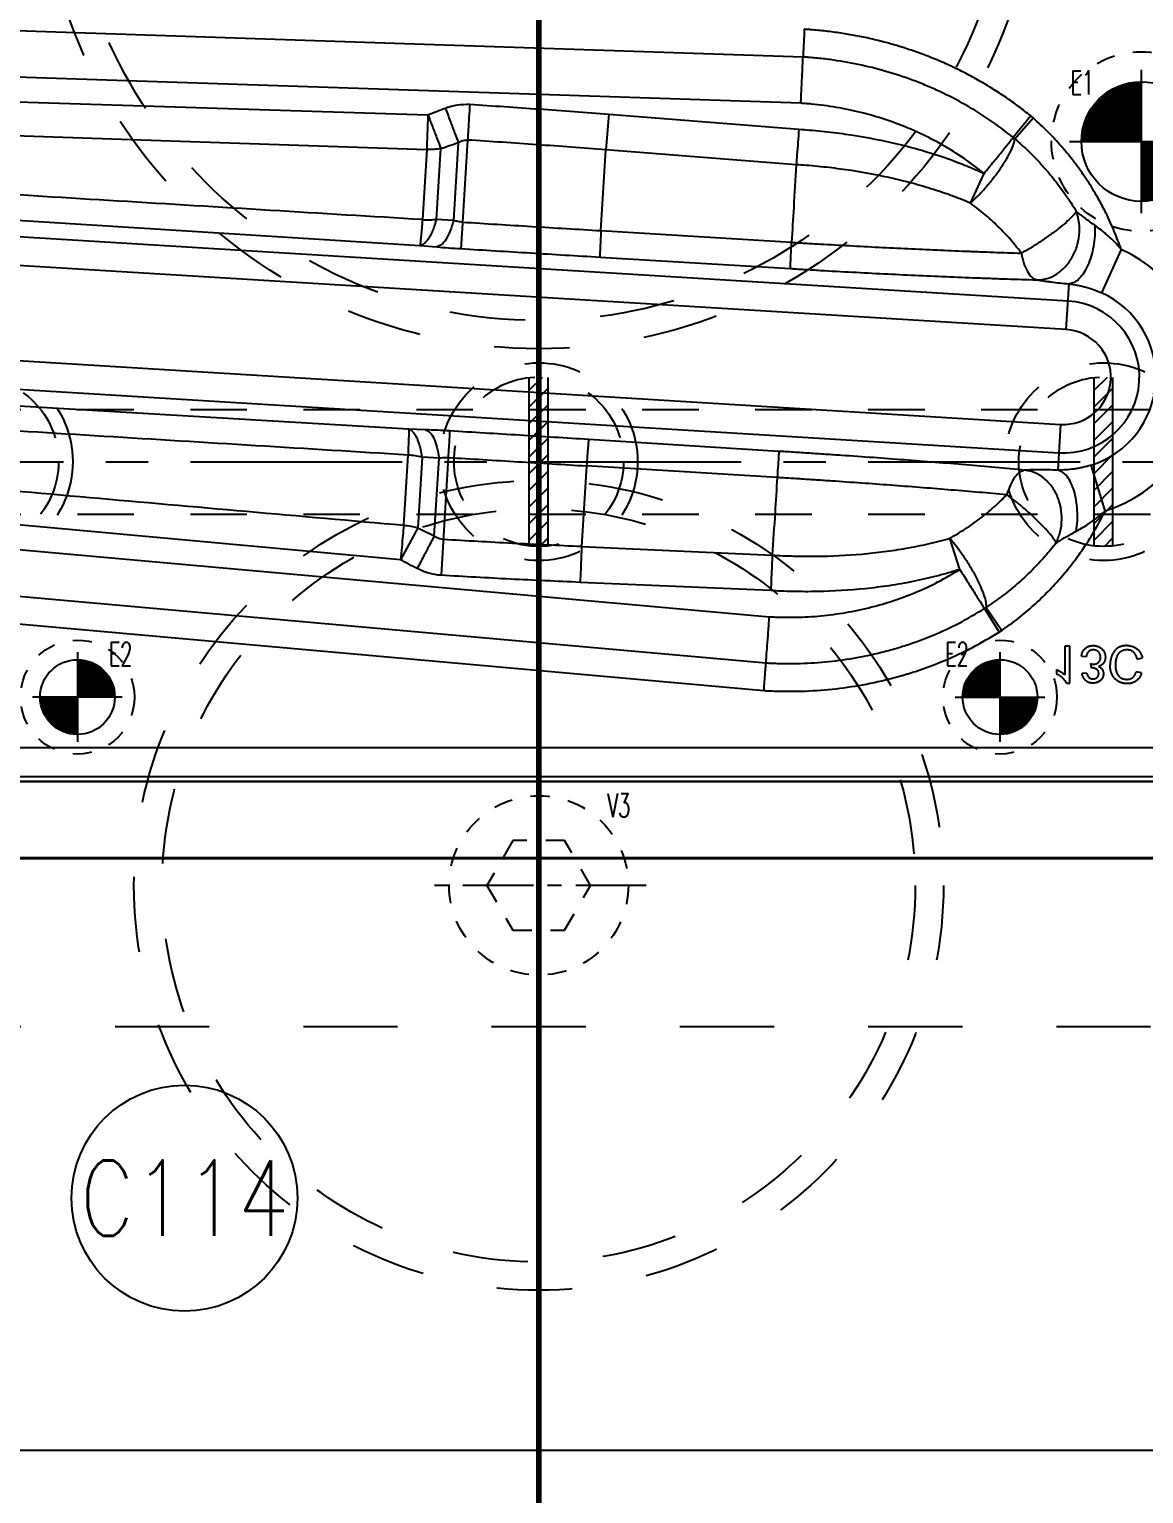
# Model space of a CAD drawing. Extents: x 14103 to 19353, y -3233 to 932.
# Drawn here: x 14695.8 to 14814.2, y 189.5 to 345 of the extents above; entities that cross this region are included whole.
import ezdxf
from ezdxf.enums import TextEntityAlignment as Align

# ---------------------------------------------------------------- set-up
doc = ezdxf.new("R2010")
doc.units = 0
doc.header["$LTSCALE"] = 20
doc.header["$MEASUREMENT"] = 0
doc.linetypes.add('CENTER', pattern=[0.6, 0.375, -0.075, 0.075, -0.075])
doc.linetypes.add('HIDDEN', pattern=[0.2, 0.1, -0.1])
doc.layers.get('0').update_dxf_attribs({"linetype": 'CONTINUOUS'})
doc.layers.get('DEFPOINTS').update_dxf_attribs({"linetype": 'CONTINUOUS'})
for name, color, linetype in [('3a', 7, 'CONTINUOUS'), ('3a-ep', 7, 'CONTINUOUS'), ('CENTER', 1, 'CENTER'), ('CONTINUOUS', 7, 'CONTINUOUS'), ('DIM', 3, 'CONTINUOUS'), ('HOLD DOWN', 7, 'CONTINUOUS'), ('MXB', 3, 'CONTINUOUS'), ('SCREW', 7, 'CONTINUOUS'), ('SUP', 4, 'HIDDEN'), ('WATER', 9, 'HIDDEN')]:
    doc.layers.add(name, color=color, linetype=linetype)
doc.styles.add('lxy2', font='txt.shx', dxfattribs={"width": 0.6})
doc.styles.get("Standard").update_dxf_attribs({"font": 'txt.shx', "width": 0.5, "bigfont": 'hztxt.shx'})
doc.dimstyles.new('10', dxfattribs={"dimtxt": 10, "dimasz": 5, "dimexe": 2.5, "dimexo": 0, "dimgap": 1, "dimtad": 0, "dimdsep": 46, "dimtxsty": 'lxy2', "dimcen": -3, "dimclrd": 113, "dimclre": 113, "dimclrt": 3, "dimazin": 2, "dimtfac": 1, "dimtofl": 0, "dimtmove": 0, "dimatfit": 3, "dimfxl": 1, "dimtolj": 1, "dimtzin": 0, "dimarcsym": 0})
doc.dimstyles.new('15', dxfattribs={"dimtxt": 15, "dimasz": 8, "dimexe": 8, "dimexo": 0, "dimgap": 1, "dimtad": 0, "dimdsep": 46, "dimtxsty": 'lxy2', "dimcen": -3, "dimclrd": 113, "dimclre": 113, "dimclrt": 3, "dimazin": 2, "dimtfac": 1, "dimtofl": 0, "dimtmove": 0, "dimatfit": 3, "dimfxl": 1, "dimtolj": 1, "dimtzin": 0, "dimarcsym": 0})

# ---------------------------------------------------------------- blocks, each defined once
blk = doc.blocks.new('*D282')
at = {"layer": 'DEFPOINTS', "color": 0}
for p in [(15211.53, 699.09), (15315.84, 699.09), (14749.94, 164.09)]:
    blk.add_point(p, dxfattribs=at)
at = {"layer": 'DIM', "color": 113, "lineweight": -2}
blk.add_line((15211.53, 699.09), (15315.84, 699.09), dxfattribs=at)
at = {"layer": 'DIM', "color": 3, "insert": (15328.84, 699.09), "char_height": 15, "attachment_point": 5, "style": 'lxy2'}
blk.add_mtext('\\A1;535', dxfattribs=at)
blk = doc.blocks.new('*D109')
at = {"layer": 'DEFPOINTS', "color": 0}
for p in [(15292.93, 299.09), (15315.84, 299.09), (14749.94, 164.09)]:
    blk.add_point(p, dxfattribs=at)
at = {"layer": 'DIM', "color": 113, "lineweight": -2}
blk.add_line((15292.93, 299.09), (15315.84, 299.09), dxfattribs=at)
at = {"layer": 'DIM', "color": 3, "insert": (15323.84, 299.09), "char_height": 10, "attachment_point": 5, "style": 'lxy2'}
blk.add_mtext('\\A1;135', dxfattribs=at)
blk = doc.blocks.new('*D108')
at = {"layer": 'DEFPOINTS', "color": 0}
for p in [(15292.93, 357.09), (15315.84, 357.09), (14749.94, 164.09)]:
    blk.add_point(p, dxfattribs=at)
at = {"layer": 'DIM', "color": 113, "lineweight": -2}
blk.add_line((15292.93, 357.09), (15315.84, 357.09), dxfattribs=at)
at = {"layer": 'DIM', "color": 3, "insert": (15323.84, 357.09), "char_height": 10, "attachment_point": 5, "style": 'lxy2'}
blk.add_mtext('\\A1;193', dxfattribs=at)
blk = doc.blocks.new('*D107')
at = {"layer": 'DEFPOINTS', "color": 0}
for p in [(15292.93, 414.09), (15315.84, 414.09), (14749.94, 164.09)]:
    blk.add_point(p, dxfattribs=at)
at = {"layer": 'DIM', "color": 113, "lineweight": -2}
blk.add_line((15292.93, 414.09), (15315.84, 414.09), dxfattribs=at)
at = {"layer": 'DIM', "color": 3, "insert": (15324.34, 414.09), "char_height": 10, "attachment_point": 5, "style": 'lxy2'}
blk.add_mtext('\\A1;250', dxfattribs=at)
blk = doc.blocks.new('*D106')
at = {"layer": 'DEFPOINTS', "color": 0}
for p in [(15292.93, 479.09), (15315.84, 479.09), (14749.94, 164.09)]:
    blk.add_point(p, dxfattribs=at)
at = {"layer": 'DIM', "color": 113, "lineweight": -2}
blk.add_line((15292.93, 479.09), (15315.84, 479.09), dxfattribs=at)
at = {"layer": 'DIM', "color": 3, "insert": (15323.84, 479.09), "char_height": 10, "attachment_point": 5, "style": 'lxy2'}
blk.add_mtext('\\A1;315', dxfattribs=at)
blk = doc.blocks.new('*D105')
at = {"layer": 'DEFPOINTS', "color": 0}
for p in [(15292.93, 542.09), (15315.84, 542.09), (14749.94, 164.09)]:
    blk.add_point(p, dxfattribs=at)
at = {"layer": 'DIM', "color": 113, "lineweight": -2}
blk.add_line((15292.93, 542.09), (15315.84, 542.09), dxfattribs=at)
at = {"layer": 'DIM', "color": 3, "insert": (15324.84, 542.09), "char_height": 10, "attachment_point": 5, "style": 'lxy2'}
blk.add_mtext('\\A1;378', dxfattribs=at)
blk = doc.blocks.new('*D104')
at = {"layer": 'DEFPOINTS', "color": 0}
for p in [(15292.93, 604.09), (15315.84, 604.09), (14749.94, 164.09)]:
    blk.add_point(p, dxfattribs=at)
at = {"layer": 'DIM', "color": 113, "lineweight": -2}
blk.add_line((15292.93, 604.09), (15315.84, 604.09), dxfattribs=at)
at = {"layer": 'DIM', "color": 3, "insert": (15324.34, 604.09), "char_height": 10, "attachment_point": 5, "style": 'lxy2'}
blk.add_mtext('\\A1;440', dxfattribs=at)
blk = doc.blocks.new('*D103')
at = {"layer": 'DEFPOINTS', "color": 0}
for p in [(15299.94, 864.09), (15315.84, 864.09), (14749.94, 164.09)]:
    blk.add_point(p, dxfattribs=at)
at = {"layer": 'DIM', "color": 113, "lineweight": -2}
blk.add_line((15299.94, 864.09), (15315.84, 864.09), dxfattribs=at)
at = {"layer": 'DIM', "color": 3, "insert": (15323.84, 864.09), "char_height": 10, "attachment_point": 5, "style": 'lxy2'}
blk.add_mtext('\\A1;700', dxfattribs=at)
blk = doc.blocks.new('*D125')
at = {"layer": 'DEFPOINTS', "color": 0}
for p in [(14184.04, 684.09), (14436.61, 684.09), (14749.94, 164.09)]:
    blk.add_point(p, dxfattribs=at)
at = {"layer": 'DIM', "color": 113, "lineweight": -2}
blk.add_line((14436.61, 684.09), (14184.04, 684.09), dxfattribs=at)
at = {"layer": 'DIM', "color": 3, "insert": (14175.54, 684.09), "char_height": 10, "attachment_point": 5, "style": 'lxy2'}
blk.add_mtext('\\A1;520', dxfattribs=at)
blk = doc.blocks.new('*D124')
at = {"layer": 'DEFPOINTS', "color": 0}
for p in [(14184.04, 709.09), (14399.94, 709.09), (14749.94, 164.09)]:
    blk.add_point(p, dxfattribs=at)
at = {"layer": 'DIM', "color": 113, "lineweight": -2}
blk.add_line((14399.94, 709.09), (14184.04, 709.09), dxfattribs=at)
at = {"layer": 'DIM', "color": 3, "insert": (14175.04, 709.09), "char_height": 10, "attachment_point": 5, "style": 'lxy2'}
blk.add_mtext('\\A1;545', dxfattribs=at)
blk = doc.blocks.new('*D123')
at = {"layer": 'DEFPOINTS', "color": 0}
for p in [(14184.04, 864.09), (14199.94, 864.09), (14749.94, 164.09)]:
    blk.add_point(p, dxfattribs=at)
at = {"layer": 'DIM', "color": 113, "lineweight": -2}
blk.add_line((14199.94, 864.09), (14184.04, 864.09), dxfattribs=at)
at = {"layer": 'DIM', "color": 3, "insert": (14176.04, 864.09), "char_height": 10, "attachment_point": 5, "style": 'lxy2'}
blk.add_mtext('\\A1;700', dxfattribs=at)
blk = doc.blocks.new('*D129')
at = {"layer": 'DEFPOINTS', "color": 0}
for p in [(14184.04, 374.09), (14391.61, 374.09), (14749.94, 164.09)]:
    blk.add_point(p, dxfattribs=at)
at = {"layer": 'DIM', "color": 113, "lineweight": -2}
blk.add_line((14391.61, 374.09), (14184.04, 374.09), dxfattribs=at)
at = {"layer": 'DIM', "color": 3, "insert": (14176.54, 374.09), "char_height": 10, "attachment_point": 5, "style": 'lxy2'}
blk.add_mtext('\\A1;210', dxfattribs=at)
blk = doc.blocks.new('*D84')
at = {"layer": 'DEFPOINTS', "color": 0}
for p in [(14184.04, 329.09), (14425.51, 329.09), (14749.94, 164.09)]:
    blk.add_point(p, dxfattribs=at)
at = {"layer": 'DIM', "color": 113, "lineweight": -2}
blk.add_line((14425.51, 329.09), (14184.04, 329.09), dxfattribs=at)
at = {"layer": 'DIM', "color": 3, "insert": (14176.04, 329.09), "char_height": 10, "attachment_point": 5, "style": 'lxy2'}
blk.add_mtext('\\A1;165', dxfattribs=at)
blk = doc.blocks.new('*D128')
at = {"layer": 'DEFPOINTS', "color": 0}
for p in [(14184.04, 464.09), (14228.39, 464.09), (14749.94, 164.09)]:
    blk.add_point(p, dxfattribs=at)
at = {"layer": 'DIM', "color": 113, "lineweight": -2}
blk.add_line((14228.39, 464.09), (14184.04, 464.09), dxfattribs=at)
at = {"layer": 'DIM', "color": 3, "insert": (14176.04, 464.09), "char_height": 10, "attachment_point": 5, "style": 'lxy2'}
blk.add_mtext('\\A1;300', dxfattribs=at)
blk = doc.blocks.new('*D127')
at = {"layer": 'DEFPOINTS', "color": 0}
for p in [(14184.04, 514.09), (14391.61, 514.09), (14749.94, 164.09)]:
    blk.add_point(p, dxfattribs=at)
at = {"layer": 'DIM', "color": 113, "lineweight": -2}
blk.add_line((14391.61, 514.09), (14184.04, 514.09), dxfattribs=at)
at = {"layer": 'DIM', "color": 3, "insert": (14175.54, 514.09), "char_height": 10, "attachment_point": 5, "style": 'lxy2'}
blk.add_mtext('\\A1;350', dxfattribs=at)
blk = doc.blocks.new('*D126')
at = {"layer": 'DEFPOINTS', "color": 0}
for p in [(14184.04, 639.09), (14391.61, 639.09), (14749.94, 164.09)]:
    blk.add_point(p, dxfattribs=at)
at = {"layer": 'DIM', "color": 113, "lineweight": -2}
blk.add_line((14391.61, 639.09), (14184.04, 639.09), dxfattribs=at)
at = {"layer": 'DIM', "color": 3, "insert": (14175.04, 639.09), "char_height": 10, "attachment_point": 5, "style": 'lxy2'}
blk.add_mtext('\\A1;475', dxfattribs=at)
blk = doc.blocks.new('*D122')
at = {"layer": 'DEFPOINTS', "color": 0}
for p in [(14184.04, 664.09), (14193.61, 664.09), (14749.94, 164.09)]:
    blk.add_point(p, dxfattribs=at)
at = {"layer": 'DIM', "color": 113, "lineweight": -2}
blk.add_line((14193.61, 664.09), (14184.04, 664.09), dxfattribs=at)
at = {"layer": 'DIM', "color": 3, "insert": (14176.04, 664.09), "char_height": 10, "attachment_point": 5, "style": 'lxy2'}
blk.add_mtext('\\A1;500', dxfattribs=at)
blk = doc.blocks.new('*D110')
at = {"layer": 'DEFPOINTS', "color": 0}
for p in [(14184.04, 664.09), (14445.86, 664.09), (14749.94, 164.09)]:
    blk.add_point(p, dxfattribs=at)
at = {"layer": 'DIM', "color": 113, "lineweight": -2}
blk.add_line((14445.86, 664.09), (14184.04, 664.09), dxfattribs=at)
at = {"layer": 'DIM', "color": 3, "insert": (14176.04, 664.09), "char_height": 10, "attachment_point": 5, "style": 'lxy2'}
blk.add_mtext('\\A1;500', dxfattribs=at)
blk = doc.blocks.new('*D83')
at = {"layer": 'DEFPOINTS', "color": 0}
for p in [(14184.04, 564.09), (14425.51, 564.09), (14749.94, 164.09)]:
    blk.add_point(p, dxfattribs=at)
at = {"layer": 'DIM', "color": 113, "lineweight": -2}
blk.add_line((14425.51, 564.09), (14184.04, 564.09), dxfattribs=at)
at = {"layer": 'DIM', "color": 3, "insert": (14176.04, 564.09), "char_height": 10, "attachment_point": 5, "style": 'lxy2'}
blk.add_mtext('\\A1;400', dxfattribs=at)
blk = doc.blocks.new('*D181')
at = {"layer": 'DEFPOINTS', "color": 0}
for p in [(14184.04, 194.09), (14399.94, 194.09), (14749.94, 164.09)]:
    blk.add_point(p, dxfattribs=at)
at = {"layer": 'DIM', "color": 113, "lineweight": -2}
blk.add_line((14399.94, 194.09), (14184.04, 194.09), dxfattribs=at)
at = {"layer": 'DIM', "color": 3, "insert": (14178.54, 194.09), "char_height": 10, "attachment_point": 5, "style": 'lxy2'}
blk.add_mtext('\\A1;30', dxfattribs=at)
blk = doc.blocks.new('*D180')
at = {"layer": 'DEFPOINTS', "color": 0}
for p in [(14184.04, 219.09), (14438.83, 219.09), (14749.94, 164.09)]:
    blk.add_point(p, dxfattribs=at)
at = {"layer": 'DIM', "color": 113, "lineweight": -2}
blk.add_line((14438.83, 219.09), (14184.04, 219.09), dxfattribs=at)
at = {"layer": 'DIM', "color": 3, "insert": (14178.04, 219.09), "char_height": 10, "attachment_point": 5, "style": 'lxy2'}
blk.add_mtext('\\A1;55', dxfattribs=at)
blk = doc.blocks.new('*D112')
at = {"layer": 'DEFPOINTS', "color": 0}
for p in [(14184.04, 254.09), (14391.61, 254.09), (14749.94, 164.09)]:
    blk.add_point(p, dxfattribs=at)
at = {"layer": 'DIM', "color": 113, "lineweight": -2}
blk.add_line((14391.61, 254.09), (14184.04, 254.09), dxfattribs=at)
at = {"layer": 'DIM', "color": 3, "insert": (14178.54, 254.09), "char_height": 10, "attachment_point": 5, "style": 'lxy2'}
blk.add_mtext('\\A1;90', dxfattribs=at)
blk = doc.blocks.new('*D111')
at = {"layer": 'DEFPOINTS', "color": 0}
for p in [(14184.04, 239.09), (14444.94, 239.09), (14749.94, 164.09)]:
    blk.add_point(p, dxfattribs=at)
at = {"layer": 'DIM', "color": 113, "lineweight": -2}
blk.add_line((14444.94, 239.09), (14184.04, 239.09), dxfattribs=at)
at = {"layer": 'DIM', "color": 3, "insert": (14178.04, 239.09), "char_height": 10, "attachment_point": 5, "style": 'lxy2'}
blk.add_mtext('\\A1;75', dxfattribs=at)
blk = doc.blocks.new('AC_LXY_BLK518')
at = {"layer": 'SCREW', "color": 1, "linetype": 'CENTER'}
for p, q in [((0, 11.43), (0, -11.43)), ((11.43, 0), (-11.43, 0))]:
    blk.add_line(p, q, dxfattribs=at)
at = {"layer": 'SCREW', "color": 2, "linetype": 'HIDDEN'}
blk.add_lwpolyline([(-2.75, 4.76), (-5.5, 0), (-2.75, -4.76), (2.75, -4.76), (5.5, 0), (2.75, 4.76)], close=True, dxfattribs=at)
blk.add_circle((0, 0), 9.52, dxfattribs=at)
at = {"layer": 'SCREW', "style": 'lxy2', "width": 0.6}
blk.add_text('V3', height=2.5, dxfattribs=at).set_placement((8.5, 8.5), align=Align.MIDDLE_CENTER)
blk = doc.blocks.new('MXB_ITEM')
blk.add_circle((0, 0), 6)
at = {"width": 0.8}
blk.add_attdef('ITEM', text='', height=4, dxfattribs=at).set_placement((0, 0), align=Align.MIDDLE_CENTER)

msp = doc.modelspace()

# ---------------------------------------------------------------- hatches: boundary and pattern name
at = {"layer": 'WATER', "linetype": 'Continuous'}
h = msp.add_hatch(dxfattribs=at)
h.set_pattern_fill('ANSI31', color=4, scale=10, style=0)
h.set_pattern_definition([(45, (13314.4322, 1979.9012), (-0.8838835, 0.8838835), [])])
h.paths.add_polyline_path([(14750.942, 308.035, 0.0278424), (14749.942, 308.09), (14749.942, 304.65), (14750.942, 304.65)])
h.paths.add_polyline_path([(14749.942, 308.09, 0.0278424), (14748.942, 308.035), (14748.942, 304.65), (14749.942, 304.65)])
h.paths.add_polyline_path([(14749.942, 304.65), (14748.942, 304.65), (14748.942, 299.09), (14749.942, 299.09)])
h.paths.add_polyline_path([(14750.942, 304.65), (14749.942, 304.65), (14749.942, 299.09), (14750.942, 299.09)])
h.paths.add_polyline_path([(14750.942, 299.09), (14749.942, 299.09), (14749.942, 293.53), (14750.942, 293.53)])
h.paths.add_polyline_path([(14749.942, 299.09), (14748.942, 299.09), (14748.942, 293.53), (14749.942, 293.53)])
h.paths.add_polyline_path([(14749.942, 293.53), (14748.942, 293.53), (14748.942, 290.146, 0.0278424), (14749.942, 290.09)])
h.paths.add_polyline_path([(14750.942, 293.53), (14749.942, 293.53), (14749.942, 290.09, 0.0278424), (14750.942, 290.146)])
h = msp.add_hatch(dxfattribs=at)
h.set_pattern_fill('ANSI31', color=4, scale=10, style=0)
h.set_pattern_definition([(45, (13374.4322, 1979.9012), (-0.8838835, 0.8838835), [])])
h.paths.add_polyline_path([(14810.942, 308.035, 0.0278424), (14809.942, 308.09), (14809.942, 304.65), (14810.942, 304.65)])
h.paths.add_polyline_path([(14809.942, 308.09, 0.0278424), (14808.942, 308.035), (14808.942, 304.65), (14809.942, 304.65)])
h.paths.add_polyline_path([(14809.942, 304.65), (14808.942, 304.65), (14808.942, 299.09), (14809.942, 299.09)])
h.paths.add_polyline_path([(14810.942, 304.65), (14809.942, 304.65), (14809.942, 299.09), (14810.942, 299.09)])
h.paths.add_polyline_path([(14810.942, 299.09), (14809.942, 299.09), (14809.942, 293.53), (14810.942, 293.53)])
h.paths.add_polyline_path([(14809.942, 299.09), (14808.942, 299.09), (14808.942, 293.53), (14809.942, 293.53)])
h.paths.add_polyline_path([(14809.942, 293.53), (14808.942, 293.53), (14808.942, 290.146, 0.0278424), (14809.942, 290.09)])
h.paths.add_polyline_path([(14810.942, 293.53), (14809.942, 293.53), (14809.942, 290.09, 0.0278424), (14810.942, 290.146)])

# ---------------------------------------------------------------- linework, layer by layer
at = {"layer": '3a', "color": 4, "linetype": 'Continuous'}
for p, q in [((14778.018, 342.066), (14620.396, 347.295)), ((14777.784, 337.158), (14620.233, 342.384)), ((14621.495, 339.589), (14738.165, 335.943)), ((14757.379, 335.987), (14757.075, 332.199)), ((14757.379, 335.987), (14777.59, 334.393)), ((14802.214, 335.805), (14800.353, 333.519)), ((14800.508, 333.387), (14802.462, 335.595)), ((14741.399, 332.987), (14740.894, 324.71)), ((14742.382, 333.252), (14741.848, 324.532)), ((14738.045, 332.243), (14737.585, 324.796)), ((14739.096, 324.823), (14739.548, 332.339)), ((14756.551, 323.626), (14757.075, 332.199)), ((14777.29, 330.631), (14757.075, 332.199)), ((14795.794, 326.552), (14797.251, 329.708)), ((14641.146, 328.113), (14737.311, 322.064)), ((14806.169, 316.147), (14679.444, 323.897)), ((14740.894, 324.71), (14739.096, 324.823)), ((14756.551, 323.626), (14776.803, 322.388)), ((14737.311, 322.064), (14739.106, 321.905)), ((14805.983, 313.115), (14679.258, 320.865)), ((14756.448, 320.817), (14776.704, 319.6)), ((14811.82, 321.64), (14809.73, 317.029)), ((14805.983, 313.115), (14806.28, 317.973)), ((14678.643, 310.806), (14805.368, 303.055)), ((14736.117, 302.541), (14639.932, 308.257)), ((14678.458, 307.774), (14805.182, 300.023)), ((14737.918, 302.48), (14736.117, 302.541)), ((14805.368, 303.055), (14805.071, 298.196)), ((14775.453, 300.19), (14755.263, 301.446)), ((14735.273, 288.662), (14619.027, 299.259)), ((14735.605, 292.349), (14736.056, 299.796)), ((14737.553, 299.585), (14737.085, 292.071)), ((14739.35, 299.478), (14737.553, 299.585)), ((14738.844, 291.202), (14739.35, 299.478)), ((14740.32, 299.539), (14739.563, 287.024)), ((14755.023, 298.647), (14754.499, 290.074)), ((14775.275, 297.406), (14755.023, 298.646)), ((14810.122, 293.882), (14808.61, 298.714)), ((14617.436, 296.641), (14774.449, 282.628)), ((14616.999, 291.746), (14774.083, 277.727)), ((14737.085, 292.071), (14735.273, 288.662)), ((14794.678, 287.649), (14793.618, 290.96)), ((14610.907, 289.33), (14773.862, 274.787)), ((14754.499, 290.073), (14774.754, 289.166)), ((14774.593, 285.395), (14754.338, 286.277)), ((14797.293, 283.489), (14798.862, 280.993)), ((14797.463, 283.601), (14799.134, 281.171)), ((14806.348, 279.51), (14805.843, 279.51)), ((14805.843, 279.51), (14805.843, 276.441)), ((14806.348, 275.571), (14806.348, 279.51)), ((14807.61, 278.45), (14808.115, 278.399)), ((14804.934, 277.022), (14804.934, 276.556)), ((14808.565, 277.642), (14808.616, 277.196)), ((14813.519, 278.12), (14814.074, 278.249)), ((14806.023, 275.571), (14806.348, 275.571)), ((14808.166, 276.632), (14807.661, 276.581)), ((14813.973, 276.666), (14813.418, 276.785)), ((15024.662, 268.702), (14475.222, 268.702)), ((14475.222, 265.659), (15024.662, 265.659)), ((15024.662, 265.123), (14475.222, 265.123)), ((14829.112, 256.91), (14670.772, 256.91)), ((14829.041, 257.016), (14670.843, 257.016))]:
    msp.add_line(p, q, dxfattribs=at)
msp.add_lwpolyline([(14736.117, 302.541), (14736.124, 302.497), (14736.13, 302.418), (14736.133, 302.291), (14736.134, 302.106), (14736.131, 301.85), (14736.123, 301.508), (14736.109, 301.063), (14736.087, 300.498), (14736.056, 299.796)], dxfattribs=at)
for centre, radius, start, end in [((14797.251, 329.708), 7.862, 48.4789, 50.84925), ((14797.251, 329.708), 4.914, 48.47891, 50.84924), ((14805.676, 308.085), 14.882, 287.38509, 65.61491), ((14805.676, 308.085), 8.077, 266.5, 86.5), ((14805.676, 308.085), 9.82, 287.38509, 65.61491), ((14805.676, 308.085), 5.039, 266.5, 86.5), ((14794.678, 287.649), 4.914, 302.15074, 304.5211), ((14794.678, 287.649), 7.862, 302.15075, 304.5211)]:
    msp.add_arc(centre, radius, start, end, dxfattribs=at)
for points in [[(14778.157, 345.012), (14778.112, 344.05), (14778.071, 343.18), (14778.038, 342.481), (14778.018, 342.066)], [(14802.214, 335.805), (14800.905, 336.826), (14799.554, 337.79), (14798.164, 338.699), (14796.733, 339.552), (14795.263, 340.349), (14794.512, 340.727), (14794.134, 340.91), (14793.755, 341.089), (14792.23, 341.762), (14790.693, 342.369), (14789.145, 342.912), (14787.586, 343.392), (14786.015, 343.812), (14784.434, 344.172), (14782.842, 344.473), (14781.239, 344.715), (14779.626, 344.898), (14778.815, 344.967), (14778.409, 344.996), (14778.205, 345.009), (14778.192, 345.01), (14778.18, 345.01), (14778.157, 345.012)], [(14777.784, 337.158), (14777.863, 338.798), (14777.933, 340.262), (14777.986, 341.392), (14778.018, 342.066)], [(14800.353, 333.519), (14797.87, 335.37), (14795.268, 336.993), (14792.548, 338.399), (14791.143, 339.021), (14790.43, 339.312), (14789.713, 339.588), (14786.819, 340.545), (14783.884, 341.275), (14780.903, 341.786), (14779.395, 341.959), (14778.635, 342.024), (14778.254, 342.051), (14778.063, 342.064), (14778.018, 342.066)], [(14738.165, 335.943), (14738.123, 334.652), (14738.081, 333.335), (14738.045, 332.245)], [(14738.165, 335.943), (14740.02, 336.648)], [(14738.165, 335.943), (14738.682, 334.596), (14739.158, 333.356), (14739.548, 332.339)], [(14740.02, 336.648), (14740.537, 335.275), (14741.011, 334.017), (14741.399, 332.987)], [(14740.021, 336.648), (14740.336, 336.758), (14740.656, 336.851), (14741.304, 336.986), (14742.623, 337.045)], [(14742.623, 337.045), (14742.533, 335.636), (14742.451, 334.336), (14742.382, 333.252)], [(14742.623, 337.045), (14750.003, 336.547), (14757.379, 335.987)], [(14797.251, 329.708), (14795.101, 331.311), (14792.839, 332.722), (14790.469, 333.947), (14789.243, 334.49), (14788.619, 334.744), (14787.992, 334.985), (14785.455, 335.824), (14782.876, 336.466), (14780.254, 336.915), (14778.927, 337.067), (14778.26, 337.124), (14777.925, 337.148), (14777.784, 337.158)], [(14638.824, 335.604), (14671.497, 334.502), (14704.572, 333.382), (14738.045, 332.245)], [(14777.582, 334.394), (14777.474, 332.999), (14777.375, 331.71), (14777.29, 330.631)], [(14777.59, 334.393), (14778.69, 334.313), (14779.969, 334.196), (14782.512, 333.887), (14787.532, 332.961), (14790.007, 332.336), (14792.456, 331.592), (14794.878, 330.718), (14795.478, 330.478), (14796.074, 330.23), (14797.25, 329.708)], [(14811.82, 321.64), (14811.086, 323.548), (14810.196, 325.494), (14809.42, 326.965), (14809.191, 327.368), (14808.071, 329.168), (14806.836, 330.897), (14805.485, 332.551), (14804.766, 333.349), (14804.022, 334.123), (14802.462, 335.595)], [(14739.548, 332.339), (14741.399, 332.987)], [(14741.399, 332.987), (14741.886, 333.201), (14742.382, 333.252)], [(14757.075, 332.199), (14749.731, 332.753), (14742.382, 333.252)], [(14795.794, 326.552), (14796.582, 327.296), (14797.413, 328.198), (14798.233, 329.198), (14798.989, 330.232), (14799.632, 331.232), (14800.118, 332.132), (14800.416, 332.874), (14800.508, 333.387)], [(14797.251, 329.708), (14798.287, 330.982), (14799.213, 332.118), (14799.927, 332.996), (14800.353, 333.519)], [(14800.508, 333.387), (14801.957, 332.072), (14802.652, 331.38), (14803.325, 330.667), (14804.598, 329.186), (14805.771, 327.635), (14806.847, 326.012), (14807.069, 325.648)], [(14739.548, 332.339), (14738.804, 332.249), (14738.045, 332.243)], [(14737.585, 324.796), (14705.256, 326.768), (14673.197, 328.724), (14641.409, 330.664)], [(14777.29, 330.631), (14777.024, 326.1), (14776.803, 322.388)], [(14795.794, 326.552), (14794.699, 326.999), (14794.145, 327.212), (14793.585, 327.419), (14791.323, 328.171), (14789.03, 328.815), (14786.707, 329.358), (14781.985, 330.17), (14779.589, 330.446), (14778.383, 330.553), (14777.288, 330.631)], [(14801.216, 321.232), (14800.929, 321.611), (14800.635, 321.983), (14800.024, 322.708), (14798.722, 324.084), (14798.03, 324.736), (14797.312, 325.364), (14795.794, 326.552)], [(14807.069, 325.648), (14806.625, 325.143), (14805.956, 324.509), (14805.125, 323.815), (14804.179, 323.099), (14803.173, 322.403), (14802.166, 321.769), (14801.216, 321.232)], [(14802.841, 318.4), (14803.912, 318.547), (14804.934, 319.009), (14805.842, 319.756), (14806.576, 320.74), (14807.091, 321.899), (14807.353, 323.157), (14807.346, 324.434), (14807.069, 325.648)], [(14809.033, 324.177), (14808.495, 324.56), (14807.984, 324.937), (14807.739, 325.123), (14807.503, 325.305), (14807.069, 325.648)], [(14737.311, 322.064), (14737.625, 322.17), (14738.001, 322.476), (14738.209, 322.734), (14738.428, 323.082), (14738.654, 323.536), (14738.88, 324.111), (14739.096, 324.823)], [(14737.585, 324.796), (14737.53, 324.096), (14737.483, 323.533), (14737.443, 323.09), (14737.409, 322.749), (14737.381, 322.494), (14737.311, 322.064)], [(14737.585, 324.796), (14738.349, 324.783), (14739.096, 324.823)], [(14740.894, 324.71), (14740.534, 323.595), (14740.094, 322.718), (14739.607, 322.141), (14739.106, 321.905)], [(14741.848, 324.532), (14741.361, 324.593), (14740.894, 324.71)], [(14741.848, 324.532), (14741.78, 323.435), (14741.724, 322.563), (14741.686, 321.976), (14741.668, 321.714)], [(14741.848, 324.532), (14749.2, 324.078), (14756.551, 323.626)], [(14756.551, 323.626), (14756.497, 322.533), (14756.46, 321.665), (14756.443, 321.08), (14756.448, 320.817)], [(14809.033, 324.177), (14809.012, 323.07), (14808.872, 321.961), (14808.622, 320.903), (14808.273, 319.949), (14807.842, 319.144), (14807.35, 318.529), (14806.821, 318.132), (14806.28, 317.973)], [(14811.82, 321.64), (14811.125, 322.398), (14810.42, 323.074), (14810.065, 323.383), (14809.711, 323.673), (14809.033, 324.177)], [(14776.7, 319.601), (14776.699, 320.02), (14776.735, 320.988), (14776.803, 322.388)], [(14776.802, 322.389), (14777.446, 322.35), (14778.24, 322.302), (14779.822, 322.209), (14782.966, 322.033), (14786.084, 321.869), (14789.175, 321.717), (14792.24, 321.577), (14795.279, 321.449), (14796.034, 321.419), (14796.786, 321.39), (14798.278, 321.334), (14801.216, 321.233)], [(14739.106, 321.905), (14740.364, 321.803), (14741.668, 321.714)], [(14741.668, 321.714), (14749.058, 321.264), (14756.448, 320.817)], [(14801.216, 321.232), (14801.484, 320.145), (14801.862, 319.276), (14802.324, 318.681), (14802.841, 318.4)], [(14776.704, 319.6), (14777.336, 319.562), (14778.188, 319.511), (14779.886, 319.412), (14783.26, 319.225), (14786.606, 319.052), (14789.924, 318.892), (14793.212, 318.747), (14796.472, 318.616), (14797.283, 318.586), (14798.089, 318.556), (14799.69, 318.5), (14802.841, 318.4)], [(14802.841, 318.4), (14803.555, 318.291), (14803.955, 318.237), (14804.378, 318.183), (14805.288, 318.077), (14806.28, 317.973)], [(14806.28, 317.973), (14807.12, 317.845), (14807.558, 317.755), (14807.997, 317.647), (14808.868, 317.376), (14809.73, 317.029)], [(14736.056, 299.796), (14703.728, 301.779), (14671.669, 303.745), (14639.882, 305.693)], [(14737.553, 299.585), (14737.412, 300.38), (14737.239, 301.017), (14737.051, 301.513), (14736.856, 301.889), (14736.663, 302.163), (14736.475, 302.352), (14736.117, 302.541)], [(14740.484, 302.357), (14739.179, 302.429), (14737.918, 302.48)], [(14737.918, 302.48), (14738.386, 302.185), (14738.8, 301.553), (14739.129, 300.629), (14739.35, 299.478)], [(14740.484, 302.357), (14740.47, 302.095), (14740.437, 301.508), (14740.385, 300.636), (14740.319, 299.538)], [(14755.263, 301.446), (14747.918, 301.901), (14740.484, 302.357)], [(14636.714, 301.104), (14669.277, 298.217), (14702.243, 295.298), (14735.605, 292.347)], [(14755.263, 301.446), (14755.227, 301.187), (14755.172, 300.604), (14755.102, 299.738), (14755.023, 298.646)], [(14775.458, 300.189), (14775.428, 299.772), (14775.364, 298.805), (14775.275, 297.406)], [(14801.605, 298.192), (14798.475, 298.476), (14795.296, 298.75), (14792.07, 299.016), (14788.797, 299.272), (14785.477, 299.519), (14782.109, 299.757), (14781.259, 299.815), (14780.409, 299.872), (14778.707, 299.984), (14777.002, 300.093), (14776.149, 300.147), (14775.453, 300.19)], [(14737.553, 299.585), (14736.816, 299.716), (14736.056, 299.796)], [(14739.35, 299.478), (14739.828, 299.538), (14740.319, 299.538)], [(14740.32, 299.538), (14747.716, 299.091), (14755.023, 298.646)], [(14808.61, 298.714), (14807.712, 298.473), (14807.259, 298.382), (14806.806, 298.31), (14805.92, 298.221), (14805.071, 298.196)], [(14775.275, 297.407), (14775.042, 293.695), (14774.754, 289.166)], [(14799.647, 295.578), (14796.727, 295.835), (14793.764, 296.084), (14790.756, 296.326), (14787.705, 296.56), (14784.611, 296.787), (14781.472, 297.006), (14780.68, 297.059), (14779.888, 297.112), (14778.302, 297.216), (14776.713, 297.317), (14775.918, 297.367), (14775.274, 297.406)], [(14801.605, 298.192), (14801.058, 297.976), (14800.527, 297.442), (14800.046, 296.625), (14799.647, 295.579)], [(14805.071, 298.196), (14804.068, 298.214), (14803.594, 298.219), (14803.145, 298.22), (14802.322, 298.213), (14801.605, 298.192)], [(14804.918, 290.482), (14805.341, 291.654), (14805.504, 292.921), (14805.397, 294.201), (14805.027, 295.414), (14804.418, 296.48), (14803.608, 297.332), (14802.65, 297.915), (14801.605, 298.192)], [(14807.047, 291.703), (14807.16, 292.805), (14807.157, 293.923), (14807.038, 295.003), (14806.808, 295.992), (14806.478, 296.844), (14806.064, 297.515), (14805.588, 297.973), (14805.071, 298.196)], [(14793.617, 290.959), (14795.268, 291.954), (14796.058, 292.49), (14796.824, 293.052), (14798.284, 294.259), (14798.978, 294.904), (14799.316, 295.238), (14799.647, 295.579)], [(14804.918, 290.482), (14804.539, 291.038), (14803.953, 291.748), (14803.212, 292.539), (14802.361, 293.365), (14801.447, 294.178), (14800.525, 294.93), (14799.647, 295.579)], [(14799.134, 281.171), (14800.861, 282.442), (14801.694, 283.119), (14802.505, 283.824), (14804.048, 285.302), (14805.484, 286.867), (14806.815, 288.518), (14807.091, 288.889), (14808.041, 290.254), (14809.162, 292.077), (14809.68, 293.018), (14810.122, 293.882)], [(14807.047, 291.703), (14807.781, 292.121), (14808.55, 292.624), (14808.945, 292.909), (14809.339, 293.214), (14810.122, 293.882)], [(14735.605, 292.347), (14735.509, 291.283), (14735.396, 290.023), (14735.273, 288.662)], [(14735.605, 292.349), (14736.357, 292.25), (14737.085, 292.071)], [(14738.844, 291.202), (14738.333, 290.226), (14737.709, 289.035), (14737.029, 287.736)], [(14737.085, 292.071), (14738.844, 291.202)], [(14739.787, 290.818), (14739.066, 291.046), (14738.844, 291.202)], [(14774.752, 289.166), (14775.848, 289.11), (14777.058, 289.069), (14779.47, 289.051), (14784.256, 289.282), (14786.628, 289.538), (14788.982, 289.897), (14791.319, 290.368), (14791.899, 290.505), (14792.476, 290.649), (14793.617, 290.959)], [(14793.618, 290.96), (14794.308, 290.125), (14795.023, 289.129), (14795.716, 288.036), (14796.34, 286.917), (14796.856, 285.846), (14797.229, 284.894), (14797.434, 284.122), (14797.463, 283.601)], [(14804.918, 290.482), (14805.388, 290.769), (14805.905, 291.072), (14806.179, 291.228), (14806.463, 291.387), (14807.047, 291.703)], [(14754.499, 290.073), (14747.142, 290.419), (14739.787, 290.818)], [(14754.499, 290.073), (14754.453, 288.988), (14754.398, 287.687), (14754.338, 286.277)], [(14804.918, 290.482), (14804.654, 290.149), (14803.388, 288.669), (14802.034, 287.272), (14800.591, 285.957), (14799.835, 285.331), (14799.062, 284.73), (14797.463, 283.601)], [(14737.029, 287.736), (14735.273, 288.662)], [(14739.563, 287.024), (14739.23, 287.053), (14738.9, 287.1), (14738.255, 287.246), (14737.029, 287.736)], [(14774.754, 289.166), (14774.706, 288.087), (14774.648, 286.795), (14774.585, 285.396)], [(14754.338, 286.277), (14746.949, 286.62), (14739.563, 287.024)], [(14774.449, 282.628), (14774.59, 282.62), (14774.925, 282.603), (14775.594, 282.578), (14776.929, 282.567), (14779.59, 282.694), (14782.236, 283.018), (14783.554, 283.256), (14784.211, 283.394), (14784.867, 283.545), (14786.165, 283.885), (14787.443, 284.273), (14789.937, 285.198), (14792.35, 286.321), (14794.678, 287.649)], [(14794.678, 287.649), (14793.447, 287.275), (14792.825, 287.101), (14792.2, 286.936), (14789.69, 286.364), (14787.168, 285.924), (14784.635, 285.605), (14779.54, 285.298), (14776.979, 285.301), (14775.695, 285.341), (14774.593, 285.395)], [(14794.678, 287.649), (14795.58, 286.214), (14796.381, 284.94), (14796.968, 284.007), (14797.293, 283.489)], [(14774.083, 277.727), (14774.128, 277.724), (14774.319, 277.713), (14774.7, 277.694), (14775.461, 277.666), (14776.98, 277.654), (14780.005, 277.798), (14783.016, 278.167), (14784.518, 278.438), (14785.268, 278.595), (14786.017, 278.768), (14787.502, 279.156), (14788.966, 279.601), (14791.828, 280.663), (14794.604, 281.954), (14797.293, 283.489)], [(14774.083, 277.727), (14774.133, 278.4), (14774.218, 279.528), (14774.327, 280.99), (14774.449, 282.628)], [(14773.862, 274.787), (14773.885, 274.785), (14773.898, 274.785), (14773.911, 274.784), (14774.118, 274.772), (14774.533, 274.75), (14775.361, 274.72), (14777.012, 274.706), (14780.294, 274.863), (14783.548, 275.266), (14786.774, 275.917), (14788.376, 276.339), (14788.775, 276.455), (14789.172, 276.575), (14789.961, 276.825), (14793.045, 277.975), (14796.012, 279.363), (14798.862, 280.993)], [(14807.61, 278.45), (14807.627, 278.57), (14807.652, 278.685), (14807.686, 278.793), (14807.73, 278.896), (14807.782, 278.993), (14807.843, 279.086), (14807.913, 279.171), (14807.993, 279.251), (14808.08, 279.324), (14808.171, 279.387), (14808.268, 279.44), (14808.371, 279.483), (14808.479, 279.517), (14808.593, 279.542), (14808.712, 279.556), (14808.836, 279.561)], [(14808.854, 279.106), (14808.78, 279.104), (14808.711, 279.096), (14808.646, 279.083), (14808.583, 279.065), (14808.526, 279.042), (14808.471, 279.013), (14808.421, 278.979), (14808.374, 278.941), (14808.331, 278.896), (14808.29, 278.844), (14808.253, 278.787), (14808.219, 278.723), (14808.189, 278.652), (14808.161, 278.574), (14808.137, 278.49), (14808.115, 278.399)], [(14808.836, 279.561), (14808.974, 279.555), (14809.106, 279.539), (14809.231, 279.51), (14809.35, 279.471), (14809.464, 279.42), (14809.571, 279.359), (14809.672, 279.285), (14809.768, 279.201), (14809.854, 279.109), (14809.928, 279.012), (14809.992, 278.91), (14810.043, 278.802), (14810.083, 278.69), (14810.112, 278.574), (14810.13, 278.452), (14810.135, 278.325)], [(14809.63, 278.321), (14809.627, 278.403), (14809.617, 278.481), (14809.6, 278.556), (14809.577, 278.628), (14809.547, 278.696), (14809.511, 278.761), (14809.468, 278.822), (14809.418, 278.881), (14809.363, 278.933), (14809.303, 278.979), (14809.239, 279.018), (14809.171, 279.05), (14809.098, 279.075), (14809.021, 279.092), (14808.94, 279.103), (14808.854, 279.106)], [(14812.466, 279.561), (14812.313, 279.557), (14812.167, 279.545), (14812.028, 279.524), (14811.896, 279.497), (14811.772, 279.461), (14811.656, 279.416), (14811.546, 279.363), (14811.444, 279.304), (14811.349, 279.236), (14811.259, 279.161), (14811.175, 279.078), (14811.098, 278.989), (14811.026, 278.892), (14810.96, 278.788), (14810.9, 278.677), (14810.845, 278.559), (14810.797, 278.436), (14810.755, 278.31), (14810.734, 278.234)], [(14812.414, 279.106), (14812.328, 279.103), (14812.244, 279.095), (14812.161, 279.081), (14812.081, 279.06), (14812.001, 279.035), (14811.923, 279.004), (14811.847, 278.967), (14811.772, 278.924), (14811.701, 278.876), (14811.634, 278.821), (14811.572, 278.761), (14811.515, 278.695), (14811.463, 278.623), (14811.416, 278.545), (14811.374, 278.462), (14811.336, 278.372), (14811.275, 278.18), (14811.23, 277.972), (14811.204, 277.748), (14811.196, 277.509)], [(14813.519, 278.12), (14813.49, 278.238), (14813.455, 278.35), (14813.414, 278.453), (14813.369, 278.549), (14813.317, 278.638), (14813.258, 278.718), (14813.194, 278.791), (14813.125, 278.858), (14813.05, 278.916), (14812.971, 278.967), (14812.888, 279.009), (14812.801, 279.044), (14812.711, 279.072), (14812.616, 279.09), (14812.516, 279.102), (14812.414, 279.106)], [(14812.466, 279.561), (14812.615, 279.555), (14812.758, 279.539), (14812.894, 279.513), (14813.026, 279.477), (14813.152, 279.43), (14813.271, 279.371), (14813.384, 279.304), (14813.492, 279.225), (14813.593, 279.136), (14813.687, 279.038), (14813.771, 278.93), (14813.848, 278.814), (14813.916, 278.686), (14813.977, 278.55), (14814.03, 278.405), (14814.074, 278.249)], [(14773.862, 274.787), (14773.934, 275.753), (14774, 276.622), (14774.052, 277.316), (14774.083, 277.727)], [(14804.934, 277.022), (14805.044, 276.975), (14805.16, 276.918), (14805.283, 276.85), (14805.413, 276.772), (14805.539, 276.69), (14805.654, 276.607), (14805.755, 276.524), (14805.843, 276.441)], [(14808.565, 277.642), (14808.659, 277.618), (14808.744, 277.602), (14808.822, 277.591), (14808.892, 277.588)], [(14809.428, 276.589), (14809.424, 276.663), (14809.414, 276.733), (14809.396, 276.798), (14809.371, 276.857), (14809.339, 276.911), (14809.3, 276.961), (14809.254, 277.005), (14809.201, 277.045), (14809.083, 277.109), (14808.96, 277.156), (14808.828, 277.183), (14808.69, 277.193), (14808.616, 277.196), (14808.615, 277.197)], [(14808.892, 277.588), (14808.971, 277.591), (14809.046, 277.601), (14809.117, 277.617), (14809.185, 277.64), (14809.25, 277.669), (14809.311, 277.705), (14809.368, 277.747), (14809.422, 277.796), (14809.471, 277.849), (14809.513, 277.906), (14809.549, 277.967), (14809.578, 278.031), (14809.601, 278.098), (14809.617, 278.169), (14809.627, 278.243), (14809.63, 278.321)], [(14810.042, 277.86), (14810.025, 277.824), (14809.985, 277.754), (14809.939, 277.688), (14809.887, 277.628), (14809.831, 277.572), (14809.77, 277.522), (14809.704, 277.478), (14809.634, 277.438), (14809.559, 277.405), (14809.48, 277.377), (14809.396, 277.354)], [(14809.396, 277.354), (14809.521, 277.288), (14809.629, 277.212), (14809.722, 277.125), (14809.798, 277.028), (14809.857, 276.922), (14809.867, 276.899)], [(14809.867, 276.899), (14809.899, 276.812), (14809.925, 276.695), (14809.933, 276.573)], [(14810.135, 278.325), (14810.132, 278.232), (14810.123, 278.142), (14810.108, 278.057), (14810.086, 277.975), (14810.059, 277.897), (14810.042, 277.86)], [(14810.734, 278.234), (14810.721, 278.183), (14810.691, 278.053), (14810.669, 277.921), (14810.653, 277.787), (14810.643, 277.651), (14810.64, 277.512)], [(14810.756, 276.723), (14810.73, 276.809), (14810.698, 276.94), (14810.673, 277.075), (14810.654, 277.216), (14810.644, 277.362), (14810.64, 277.512)], [(14811.196, 277.509), (14811.203, 277.319), (14811.225, 277.131), (14811.261, 276.947), (14811.312, 276.764), (14811.343, 276.677), (14811.38, 276.593), (14811.423, 276.514), (14811.47, 276.44), (14811.524, 276.371), (14811.582, 276.306), (14811.645, 276.245), (14811.715, 276.189), (14811.789, 276.139), (14811.867, 276.095), (14811.949, 276.059), (14812.036, 276.029), (14812.127, 276.005), (14812.224, 275.989), (14812.324, 275.979), (14812.428, 275.975)], [(14806.023, 275.571), (14805.952, 275.699), (14805.86, 275.829), (14805.747, 275.961), (14805.612, 276.095), (14805.46, 276.226), (14805.297, 276.346), (14805.122, 276.456), (14804.934, 276.556)], [(14808.813, 275.571), (14808.702, 275.575), (14808.595, 275.588), (14808.493, 275.609), (14808.395, 275.638), (14808.303, 275.675), (14808.215, 275.72), (14808.132, 275.773), (14808.053, 275.836), (14807.98, 275.905), (14807.913, 275.982), (14807.854, 276.065), (14807.802, 276.155), (14807.756, 276.251), (14807.718, 276.354), (14807.686, 276.465), (14807.661, 276.581)], [(14808.166, 276.632), (14808.18, 276.559), (14808.198, 276.49), (14808.221, 276.426), (14808.247, 276.367), (14808.277, 276.312), (14808.311, 276.263), (14808.349, 276.218), (14808.391, 276.177), (14808.484, 276.111), (14808.588, 276.064), (14808.702, 276.035), (14808.829, 276.026)], [(14809.933, 276.573), (14809.925, 276.443), (14809.899, 276.317), (14809.854, 276.195), (14809.794, 276.076), (14809.716, 275.965), (14809.623, 275.867), (14809.514, 275.781), (14809.39, 275.706), (14809.255, 275.647), (14809.113, 275.605), (14808.967, 275.58), (14808.813, 275.571)], [(14808.829, 276.026), (14808.893, 276.028), (14808.955, 276.036), (14809.013, 276.048), (14809.068, 276.066), (14809.121, 276.088), (14809.171, 276.116), (14809.218, 276.148), (14809.261, 276.185), (14809.3, 276.226), (14809.334, 276.271), (14809.363, 276.317), (14809.386, 276.367), (14809.405, 276.418), (14809.418, 276.473), (14809.426, 276.529), (14809.428, 276.589)], [(14812.455, 275.521), (14812.329, 275.525), (14812.206, 275.536), (14812.086, 275.554), (14811.967, 275.58), (14811.852, 275.613), (14811.74, 275.654), (14811.63, 275.702), (14811.523, 275.757), (14811.421, 275.819), (14811.323, 275.889), (14811.233, 275.964), (14811.148, 276.047), (14811.069, 276.137), (14810.997, 276.233), (14810.931, 276.337), (14810.87, 276.446), (14810.816, 276.562), (14810.77, 276.683), (14810.756, 276.723)], [(14812.428, 275.975), (14812.519, 275.979), (14812.606, 275.987), (14812.688, 276.002), (14812.767, 276.024), (14812.842, 276.051), (14812.914, 276.084), (14812.981, 276.124), (14813.044, 276.169), (14813.103, 276.221), (14813.16, 276.28), (14813.212, 276.346), (14813.26, 276.42), (14813.305, 276.5), (14813.346, 276.588), (14813.384, 276.683), (14813.418, 276.785)], [(14813.973, 276.666), (14813.93, 276.533), (14813.881, 276.409), (14813.824, 276.292), (14813.758, 276.182), (14813.687, 276.08), (14813.607, 275.986), (14813.52, 275.9), (14813.425, 275.821), (14813.324, 275.751), (14813.217, 275.69), (14813.104, 275.638), (14812.986, 275.596), (14812.862, 275.563), (14812.732, 275.54), (14812.596, 275.526), (14812.455, 275.521)]]:
    msp.add_spline(points, degree=3, dxfattribs=at)
at = {"layer": '3a-ep', "color": 3}
for p, q in [((14813.942, 340.71), (14813.942, 325.47)), ((14806.322, 333.09), (14821.562, 333.09)), ((14700.942, 278.853), (14700.942, 269.327)), ((14798.942, 278.853), (14798.942, 269.327)), ((14705.705, 274.09), (14696.179, 274.09)), ((14794.179, 274.09), (14803.705, 274.09))]:
    msp.add_line(p, q, dxfattribs=at)
for points, const_width in [([(14810.767, 333.09, -0.4142136), (14813.942, 336.265, -0.4142136)], 6.35), ([(14817.117, 333.09, -0.4142136), (14813.942, 329.915, -0.4142136)], 6.35), ([(14702.927, 274.09, 0.4142136), (14700.942, 276.075, 0.4142136)], 3.969), ([(14796.958, 274.09, -0.4142136), (14798.942, 276.075, -0.4142136)], 3.969), ([(14698.958, 274.09, 0.4142136), (14700.942, 272.106, 0.4142136)], 3.969), ([(14800.927, 274.09, -0.4142136), (14798.942, 272.106, -0.4142136)], 3.969)]:
    msp.add_lwpolyline(points, format="xyb", dxfattribs=dict(at, const_width=const_width))
at = {"layer": '3a-ep', "color": 3, "linetype": 'HIDDEN'}
for centre, radius in [((14813.942, 333.09), 9.525), ((14700.942, 274.09), 6.05), ((14798.942, 274.09), 6.05)]:
    msp.add_circle(centre, radius, dxfattribs=at)
at = {"layer": '3a-ep', "color": 3, "linetype": 'ByBlock'}
for centre, radius in [((14813.942, 333.09), 6.35), ((14700.942, 274.09), 3.969), ((14798.942, 274.09), 3.969)]:
    msp.add_circle(centre, radius, dxfattribs=at)
at = {"layer": 'CENTER'}
msp.add_line((14749.942, 876.158), (14749.942, -547.978), dxfattribs=at)
at = {"layer": 'CONTINUOUS', "color": 3, "linetype": 'ByBlock', "const_width": 0.6}
msp.add_lwpolyline([(14749.942, -372.28), (14749.942, 890.944)], dxfattribs=at)
at = {"layer": 'HOLD DOWN', "color": 0, "linetype": 'ByBlock'}
for p, q in [((14475.222, 265.123), (15024.662, 265.123)), ((15099.942, 194.09), (14399.942, 194.09))]:
    msp.add_line(p, q, dxfattribs=at)
at = {"layer": 'HOLD DOWN', "color": 6, "linetype": 'HIDDEN', "ltscale": 5}
msp.add_line((15054.942, 239.09), (14444.942, 239.09), dxfattribs=at)
at = {"layer": 'SUP', "color": 6, "ltscale": 4}
for centre, radius in [((14749.942, 364.09), 53), ((14749.942, 364.09), 50), ((14749.942, 254.09), 43), ((14749.942, 254.09), 40)]:
    msp.add_circle(centre, radius, dxfattribs=at)
at = {"layer": 'WATER', "color": 4, "linetype": 'ByBlock'}
for p, q in [((14748.942, 290.146), (14748.942, 308.035)), ((14750.942, 290.146), (14750.942, 308.035)), ((14808.942, 290.146), (14808.942, 308.035)), ((14810.942, 290.146), (14810.942, 308.035))]:
    msp.add_line(p, q, dxfattribs=at)
at = {"layer": 'WATER', "linetype": 'HIDDEN', "ltscale": 3}
for p, q in [((14424.942, 304.65), (15074.942, 304.65)), ((14424.942, 293.53), (15074.942, 293.53))]:
    msp.add_line(p, q, dxfattribs=at)
at = {"layer": 'WATER', "color": 1, "linetype": 'CENTER', "ltscale": 3}
msp.add_line((14424.942, 299.09), (15080.502, 299.09), dxfattribs=at)
at = {"layer": 'WATER', "ltscale": 3}
for centre in [(14689.942, 299.09), (14749.942, 299.09), (14809.942, 299.09)]:
    msp.add_circle(centre, 10.5, dxfattribs=at)
at = {"layer": 'WATER', "linetype": 'HIDDEN', "ltscale": 3}
for centre in [(14689.942, 299.09), (14749.942, 299.09), (14809.942, 299.09)]:
    msp.add_circle(centre, 9, dxfattribs=at)

# ---------------------------------------------------------------- block references
at = {"layer": 'MXB', "color": 8, "xscale": 2, "yscale": 2, "zscale": 2}
msp.add_blockref('MXB_ITEM', (14712.312, 220.881), dxfattribs=at).add_auto_attribs({'ITEM': 'C114'})
at = {"layer": 'SCREW'}
msp.add_blockref('AC_LXY_BLK518', (14749.942, 254.09), dxfattribs=at)

# ---------------------------------------------------------------- texts
at = {"layer": '3a-ep', "color": 3, "style": 'lxy2', "width": 0.6}
for s, p in [('E1', (14807.684, 339.348)), ('E2', (14705.516, 278.665)), ('E2', (14794.368, 278.665))]:
    msp.add_text(s, height=2.5, dxfattribs=at).set_placement(p, align=Align.MIDDLE_CENTER)

# ---------------------------------------------------------------- dimensions: what is measured, and where the dimension line sits
at = {"layer": 'DIM'}
for feature_location, offset, dimstyle, picture, middle in [((14199.942, 864.09), (-15.902, 0), '10', '*D123', (14176.04, 864.09)), ((15299.942, 864.09), (15.902, 0), '10', '*D103', (15323.844, 864.09)), ((14399.942, 709.09), (-215.902, 0), '10', '*D124', (14175.04, 709.09)), ((15211.532, 699.09), (104.312, 0), '15', '*D282', (15328.844, 699.09)), ((14436.607, 684.09), (-252.567, 0), '10', '*D125', (14175.54, 684.09)), ((14193.609, 664.09), (-9.568, 0), '10', '*D122', (14176.04, 664.09)), ((14445.863, 664.09), (-261.823, 0), '10', '*D110', (14176.04, 664.09)), ((14391.607, 639.09), (-207.567, 0), '10', '*D126', (14175.04, 639.09)), ((15292.928, 604.09), (22.916, 0), '10', '*D104', (15324.344, 604.09)), ((14425.512, 564.09), (-241.472, 0), '10', '*D83', (14176.04, 564.09)), ((15292.928, 542.09), (22.916, 0), '10', '*D105', (15324.844, 542.09)), ((14391.607, 514.09), (-207.567, 0), '10', '*D127', (14175.54, 514.09)), ((15292.928, 479.09), (22.916, 0), '10', '*D106', (15323.844, 479.09)), ((14228.392, 464.09), (-44.352, 0), '10', '*D128', (14176.04, 464.09)), ((15292.928, 414.09), (22.916, 0), '10', '*D107', (15324.344, 414.09)), ((14391.607, 374.09), (-207.567, 0), '10', '*D129', (14176.54, 374.09)), ((15292.928, 357.09), (22.916, 0), '10', '*D108', (15323.844, 357.09)), ((14425.512, 329.09), (-241.472, 0), '10', '*D84', (14176.04, 329.09)), ((15292.928, 299.09), (22.916, 0), '10', '*D109', (15323.844, 299.09)), ((14391.607, 254.09), (-207.567, 0), '10', '*D112', (14178.54, 254.09)), ((14444.942, 239.09), (-260.902, 0), '10', '*D111', (14178.04, 239.09)), ((14438.83, 219.09), (-254.789, 0), '10', '*D180', (14178.04, 219.09)), ((14399.942, 194.09), (-215.902, 0), '10', '*D181', (14178.54, 194.09))]:
    dim = msp.add_ordinate_dim(feature_location=feature_location, offset=offset, dtype=0, origin=(14749.942, 164.09), dimstyle=dimstyle, dxfattribs=at)
    dim.commit()
    dim.dimension.update_dxf_attribs({"geometry": picture, "text_midpoint": middle})

doc.saveas('drawing.dxf')
